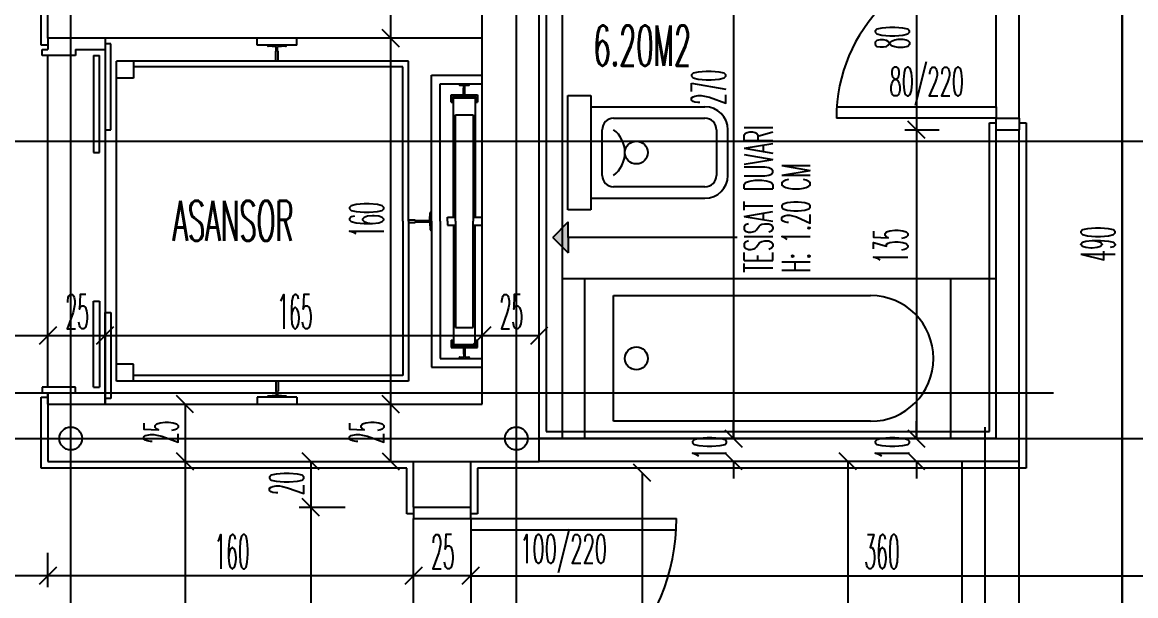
# Model space of a CAD drawing. Extents: x 78 to 306, y -397 to 18.
# Drawn here: x 275.8089 to 275.9063, y -396.5913 to -396.5412 of the extents above; entities that cross this region are included whole.
import ezdxf

# ---------------------------------------------------------------- set-up
doc = ezdxf.new("R2010")
doc.units = 0
doc.header["$LTSCALE"] = 0.5
doc.header["$MEASUREMENT"] = 0
for name, pattern in [('DASHDOT2', [0.5, 0.25, -0.125, 0, -0.125]), ('DASHED', [0.75, 0.5, -0.25]), ('DOT2', [0.125, 0, -0.125])]:
    doc.linetypes.add(name, pattern=pattern)
doc.layers.get('0').update_dxf_attribs({"linetype": 'CONTINUOUS'})
for name, color, linetype in [('AKS', 5, 'DASHDOT2'), ('ASHADE', 7, 'CONTINUOUS'), ('DUVAR', 6, 'CONTINUOUS'), ('IZDUSUM', 2, 'DOT2'), ('KAPI', 1, 'CONTINUOUS'), ('KOLON', 4, 'CONTINUOUS'), ('MERDIVEN', 3, 'CONTINUOUS'), ('OLCU', 31, 'CONTINUOUS'), ('SIVA', 7, 'CONTINUOUS'), ('TEFRIS', 11, 'CONTINUOUS')]:
    doc.layers.add(name, color=color, linetype=linetype)
doc.styles.add('OLCU', font='romans.shx', dxfattribs={"width": 0.6, "height": 0.125})
doc.styles.add('OLCUIC', font='ROMANS.SHX', dxfattribs={"width": 0.4, "height": 0.15})

msp = doc.modelspace()

# ---------------------------------------------------------------- hatches: boundary and pattern name
at = {"layer": 'KAPI', "ltscale": 1.4}
msp.add_hatch(color=256, dxfattribs=at).paths.add_polyline_path([(275.8566639848547, -396.5613381476023), (275.8566639848547, -396.5599802597344), (275.8566639848547, -396.5586223718665), (275.8553341579255, -396.5599802597344)])

# ---------------------------------------------------------------- linework, layer by layer
at = {"color": 0, "linetype": 'ByBlock'}
for p, q in [((275.840393941935, -396.5418098737721), (275.841893941935, -396.5433098737721)), ((275.841893941935, -396.5433098737721), (275.840393941935, -396.5418098737721)), ((275.887893941935, -396.5513098737721), (275.886393941935, -396.5498098737721)), ((275.886393941935, -396.5498098737721), (275.887893941935, -396.5513098737721)), ((275.810393941935, -396.5693098737721), (275.811893941935, -396.5678098737721)), ((275.811893941935, -396.5678098737721), (275.810393941935, -396.5693098737721)), ((275.816893941935, -396.5678098737721), (275.815393941935, -396.5693098737721)), ((275.815393941935, -396.5693098737721), (275.816893941935, -396.5678098737721)), ((275.849893941935, -396.5678098737721), (275.848393941935, -396.5693098737721)), ((275.848393941935, -396.5693098737721), (275.849893941935, -396.5678098737721)), ((275.853393941935, -396.5693098737721), (275.854893941935, -396.5678098737721)), ((275.823893941935, -396.5753098737721), (275.822393941935, -396.5738098737721)), ((275.840393941935, -396.5738098737721), (275.841893941935, -396.5753098737721)), ((275.841893941935, -396.5753098737721), (275.840393941935, -396.5738098737721)), ((275.870393941935, -396.5768098737721), (275.871893941935, -396.5783098737721)), ((275.870393941935, -396.5768098737721), (275.871893941935, -396.5783098737721)), ((275.870393941935, -396.5768098737721), (275.871893941935, -396.5783098737721)), ((275.886393941935, -396.5768098737721), (275.887893941935, -396.5783098737721)), ((275.886393941935, -396.5768098737721), (275.887893941935, -396.5783098737721)), ((275.886393941935, -396.5768098737721), (275.887893941935, -396.5783098737721)), ((275.823893941935, -396.5803098737721), (275.822393941935, -396.5788098737721)), ((275.822393941935, -396.5788098737721), (275.823893941935, -396.5803098737721)), ((275.834893941935, -396.5803098737721), (275.833393941935, -396.5788098737721)), ((275.840393941935, -396.5788098737721), (275.841893941935, -396.5803098737721)), ((275.871893941935, -396.5803098737721), (275.870393941935, -396.5788098737721)), ((275.871893941935, -396.5803098737721), (275.870393941935, -396.5788098737721)), ((275.881893941935, -396.5803098737721), (275.880393941935, -396.5788098737721)), ((275.887893941935, -396.5803098737721), (275.886393941935, -396.5788098737721)), ((275.887893941935, -396.5803098737721), (275.886393941935, -396.5788098737721)), ((275.863893941935, -396.5813098737721), (275.862393941935, -396.5798098737721)), ((275.834893941935, -396.5843098737721), (275.833393941935, -396.5828098737721)), ((275.833393941935, -396.5828098737721), (275.834893941935, -396.5843098737721)), ((275.810393941935, -396.5903098737721), (275.811893941935, -396.5888098737721)), ((275.811893941935, -396.5888098737721), (275.810393941935, -396.5903098737721)), ((275.842393941935, -396.5903098737721), (275.843893941935, -396.5888098737721)), ((275.843893941935, -396.5888098737721), (275.842393941935, -396.5903098737721)), ((275.848893941935, -396.5888098737721), (275.847393941935, -396.5903098737721)), ((275.847393941935, -396.5903098737721), (275.848893941935, -396.5888098737721))]:
    msp.add_line(p, q, dxfattribs=at)
at = {"layer": 'AKS'}
for p, q in [((275.8521439419353, -396.8395598737721), (275.8521439419353, -396.3515598737721)), ((275.8931439419353, -396.3515598737721), (275.8931439419353, -396.8395598737721)), ((275.8131439419353, -396.8355598737721), (275.8131439419353, -396.3555598737721)), ((275.8811439419353, -396.3555598737721), (275.8811439419353, -396.8355598737721)), ((275.8021439419353, -396.5515598737721), (276.0941439419353, -396.5515598737721)), ((275.8021439419353, -396.5775598737721), (276.0981439419346, -396.5775598737721))]:
    msp.add_line(p, q, dxfattribs=at)
at = {"layer": 'ASHADE'}
for centre in [(275.8131439419353, -396.5775598737721), (275.8521439419353, -396.5775598737721)]:
    msp.add_circle(centre, 0.0009999999999999432, dxfattribs=at)
at = {"layer": 'DUVAR'}
for p, q in [((275.8111439419353, -396.5425598737721), (275.8111439419353, -396.5375598737721)), ((275.8491439419353, -396.5425598737721), (275.8111439419353, -396.5425598737721)), ((275.8941439419351, -396.5775598737757), (275.894143941935, -396.5505598737757)), ((275.8941439419323, -396.5505598737757), (275.8961439419324, -396.5505598737757)), ((275.8961439419351, -396.5795598737758), (275.8961439419351, -396.5505598737757)), ((275.8941439419351, -396.5775598737757), (275.8541439419354, -396.5775598737757)), ((275.8431439419354, -396.5835598737751), (275.8431439419354, -396.5795598737751)), ((275.8481439419349, -396.5835598737754), (275.8481439419349, -396.5795598737752)), ((275.8961439419351, -396.5795598737758), (275.8541439419353, -396.5795598737753)), ((275.8431439419354, -396.5835598737751), (275.8481439419351, -396.5835598737754))]:
    msp.add_line(p, q, dxfattribs=at)
at = {"layer": 'IZDUSUM', "ltscale": 0.6}
for p, q in [((275.891143941935, -396.609559873776), (275.8911439419354, -396.5795598737757)), ((275.896143941935, -396.609559873776), (275.8961439419354, -396.5795598737758))]:
    msp.add_line(p, q, dxfattribs=at)
at = {"layer": 'KAPI', "ltscale": 1.4}
for p, q in [((275.894143941935, -396.5485598737721), (275.894143941935, -396.5355598737721)), ((275.8111439419352, -396.5730598737715), (275.8111439419352, -396.5440598737712)), ((275.8553341579255, -396.5599802597344), (275.8566639848547, -396.5586223718665)), ((275.8566639848547, -396.5599802597344), (275.8566639848547, -396.5586223718665)), ((275.8553341579255, -396.5599802597344), (275.8566639848547, -396.5613381476023)), ((275.8714620372062, -396.5599802597344), (275.8566639848547, -396.5599802597344)), ((275.8566639848547, -396.5599802597344), (275.8566639848547, -396.5613381476023)), ((275.8431439419357, -396.602559873775), (275.8431439419357, -396.5845598737752)), ((275.8481439419357, -396.5855598737749), (275.8481439419357, -396.602559873775))]:
    msp.add_line(p, q, dxfattribs=at)
at = {"layer": 'KAPI'}
for p, q in [((275.8961439419324, -396.5495598737756), (275.8961439419321, -396.5355598737757)), ((275.8801797018886, -396.5485598737762), (275.8941439419322, -396.5485598737756)), ((275.8941439419322, -396.5485598737756), (275.8941439419323, -396.5495598737756)), ((275.8941439419323, -396.5495598737756), (275.8801439419323, -396.5495598737759)), ((275.8941439419323, -396.5495598737756), (275.8961439419324, -396.5495598737756)), ((275.8941439419323, -396.5505598737757), (275.8941439419323, -396.5495598737756)), ((275.8961439419324, -396.5495598737756), (275.8961439419324, -396.5505598737757)), ((275.8431439419354, -396.5835598737751), (275.8431439419354, -396.5845598737752)), ((275.8481439419351, -396.5845598737754), (275.8481439419351, -396.5835598737754)), ((275.8431439419354, -396.5845598737752), (275.8481439419351, -396.5845598737754)), ((275.8431439419354, -396.5845598737752), (275.8481439419351, -396.5845598737754)), ((275.8431439419354, -396.5845598737752), (275.8481439419351, -396.5845598737754)), ((275.8481439419351, -396.5845598737754), (275.8481439419351, -396.5855598737755)), ((275.8481439419351, -396.5845598737754), (275.8661439419355, -396.5845598737752)), ((275.8481439419351, -396.5845598737754), (275.8481439419351, -396.5855598737755)), ((275.8481439419351, -396.5845598737754), (275.8481439419351, -396.5855598737755)), ((275.8481439419351, -396.5855598737755), (275.8661161426913, -396.5855598737749))]:
    msp.add_line(p, q, dxfattribs=at)
at = {"layer": 'KAPI', "ltscale": 1.5}
for p, q in [((275.8111439419355, -396.5425598737712), (275.8111439419355, -396.5435598737712)), ((275.8111439419352, -396.5425598737714), (275.8111439419352, -396.5435598737712)), ((275.8161439419355, -396.5425598737712), (275.8161439419355, -396.5435598737712)), ((275.8161439419355, -396.5430598737712), (275.8161439419355, -396.5505598737714)), ((275.8166439419355, -396.5430598737714), (275.8161439419355, -396.5430598737714)), ((275.8166439419355, -396.5505598737714), (275.8166439419355, -396.5430598737712)), ((275.8106439419352, -396.5440598737712), (275.8106439419352, -396.5435598737712)), ((275.8106439419352, -396.5435598737712), (275.8111439419352, -396.5435598737712)), ((275.8135458595455, -396.5440598737712), (275.8106439419352, -396.5440598737712)), ((275.8135458595455, -396.5435598737712), (275.8135458595455, -396.5440598737712)), ((275.8135458595455, -396.5435598737712), (275.8161439419355, -396.5435598737712)), ((275.8151439419356, -396.5440598737713), (275.8151439419356, -396.5525598737712)), ((275.8151439419356, -396.5440598737713), (275.8156439419355, -396.5440598737713)), ((275.8156439419355, -396.5525598737712), (275.8156439419355, -396.5440598737713)), ((275.8161439419355, -396.5505598737714), (275.8166439419355, -396.5505598737714)), ((275.8151439419356, -396.5525598737712), (275.8156439419355, -396.5525598737712)), ((275.8151439419356, -396.5730598737713), (275.8151439419356, -396.5655598737715)), ((275.8151439419356, -396.5655598737715), (275.8156439419355, -396.5655598737715)), ((275.8156439419355, -396.5655598737715), (275.8156439419355, -396.5730598737713)), ((275.8161439419355, -396.5740598737715), (275.8161439419355, -396.5665598737713)), ((275.8161439419355, -396.5665598737713), (275.8166439419356, -396.5665598737713)), ((275.8166439419356, -396.5665598737713), (275.8166439419356, -396.5740598737715)), ((275.8106439419352, -396.5730598737715), (275.8106439419352, -396.5735598737715)), ((275.8135458595456, -396.5730598737715), (275.8106439419352, -396.5730598737715)), ((275.8106439419352, -396.5735598737715), (275.8111439419352, -396.5735598737715)), ((275.8111439419355, -396.5745598737715), (275.8111439419355, -396.5735598737715)), ((275.8111439419352, -396.5735598737715), (275.8111439419352, -396.5745598737714)), ((275.8135458595455, -396.5735598737715), (275.8135458595456, -396.5730598737715)), ((275.8135458595455, -396.5735598737715), (275.8161439419355, -396.5735598737715)), ((275.8151439419356, -396.5730598737713), (275.8156439419355, -396.5730598737713)), ((275.8161439419355, -396.5745598737715), (275.8161439419355, -396.5735598737715)), ((275.8166439419356, -396.5740598737713), (275.8161439419355, -396.5740598737713))]:
    msp.add_line(p, q, dxfattribs=at)
at = {"layer": 'KAPI', "linetype": 'DASHED', "ltscale": 0.4}
msp.add_line((275.599143941935, -396.5735598737721), (276.018143941935, -396.5735598737723), dxfattribs=at)
at = {"layer": 'KAPI'}
for centre, radius, start, end in [((275.8941439419323, -396.5495598737756), 0.01399999999994179, 90.00000000113991, 180.0000000011399), ((275.8481439419357, -396.5845598737752), 0.01799999999988273, 269.9999999983715, 0)]:
    msp.add_arc(centre, radius, start, end, dxfattribs=at)
at = {"layer": 'KOLON'}
for p, q in [((275.8491439419353, -396.5745598737721), (275.8491439419353, -396.5375598737744)), ((275.8541439419349, -396.5795598737781), (275.8541439419362, -396.5375598737742)), ((275.8111439419353, -396.5745598737721), (275.8491439419353, -396.5745598737721)), ((275.8111439419353, -396.5745598737721), (275.8111439419353, -396.5795598737721)), ((275.8111439419353, -396.5795598737752), (275.8541439419349, -396.5795598737781))]:
    msp.add_line(p, q, dxfattribs=at)
at = {"layer": 'MERDIVEN', "linetype": 'ByBlock'}
msp.add_line((275.856143941935, -396.5375598737721), (275.856143941935, -396.5775598737721), dxfattribs=at)
at = {"layer": 'MERDIVEN'}
msp.add_line((275.8161439419352, -396.5425598737714), (275.8161439419352, -396.5745598737714), dxfattribs=at)
at = {"layer": 'OLCU', "ltscale": 1.4}
for p, q in [((275.905143941935, -396.6125598737721), (275.905143941935, -396.4235598737721)), ((275.905143941935, -396.5115598737721), (275.905143941935, -396.6095598737721)), ((275.905143941935, -396.5115598737721), (275.905143941935, -396.6095598737721)), ((275.871143941935, -396.5235598737721), (275.871143941935, -396.5775598737721)), ((275.887143941935, -396.5345598737721), (275.887143941935, -396.5505598737721)), ((275.841143941935, -396.5425598737721), (275.841143941935, -396.5375598737721)), ((275.841143941935, -396.5745598737721), (275.841143941935, -396.5425598737721)), ((275.886143941935, -396.5505598737721), (275.889143941935, -396.5505598737721)), ((275.887143941935, -396.5505598737721), (275.887143941935, -396.5775598737721)), ((275.749143941935, -396.5685598737721), (275.812143941935, -396.5685598737721)), ((275.761143941935, -396.5685598737721), (275.811143941935, -396.5685598737721)), ((275.811143941935, -396.5685598737721), (275.816143941935, -396.5685598737721)), ((275.816143941935, -396.5685598737721), (275.849143941935, -396.5685598737721)), ((275.849143941935, -396.5685598737721), (275.854143941935, -396.5685598737721)), ((275.823143941935, -396.5745598737721), (275.823143941935, -396.5795598737721)), ((275.841143941935, -396.5795598737721), (275.841143941935, -396.5745598737721)), ((275.871143941935, -396.5775598737721), (275.871143941935, -396.5760598737721)), ((275.871143941935, -396.5775598737721), (275.871143941935, -396.5760598737721)), ((275.887143941935, -396.5775598737721), (275.887143941935, -396.5760598737721)), ((275.887143941935, -396.5775598737721), (275.887143941935, -396.5760598737721)), ((275.823143941935, -396.5795598737721), (275.823143941935, -396.6095598737721)), ((275.834143941935, -396.5795598737721), (275.834143941935, -396.5835598737721)), ((275.871143941935, -396.5795598737721), (275.871143941935, -396.5810598737721)), ((275.871143941935, -396.5795598737721), (275.871143941935, -396.5810598737721)), ((275.881143941935, -396.5795598737721), (275.881143941935, -396.6095598737721)), ((275.887143941935, -396.5795598737721), (275.887143941935, -396.5810598737721)), ((275.887143941935, -396.5795598737721), (275.887143941935, -396.5810598737721)), ((275.863143941935, -396.5805598737721), (275.863143941935, -396.6135598737721)), ((275.833143941935, -396.5835598737721), (275.837143941935, -396.5835598737721)), ((275.834143941935, -396.5835598737721), (275.834143941935, -396.6035598737721)), ((275.811143941935, -396.5905598737721), (275.811143941935, -396.5875598737721)), ((275.811143941935, -396.5895598737721), (275.761143941935, -396.5895598737721)), ((275.843143941935, -396.5895598737721), (275.811143941935, -396.5895598737721)), ((275.848143941935, -396.5895598737721), (275.843143941935, -396.5895598737721)), ((275.848143941935, -396.5895598737721), (275.920143941935, -396.5895598737721))]:
    msp.add_line(p, q, dxfattribs=at)
at = {"layer": 'SIVA', "ltscale": 1.4}
for p, q in [((275.8105439419354, -396.5431598737721), (275.8105439419354, -396.5369598737721)), ((275.8547439419362, -396.5375598737721), (275.854743941935, -396.5769598737757)), ((275.8111439419355, -396.5431598737721), (275.8105439419354, -396.5431598737721)), ((275.893543941935, -396.5769598737757), (275.893543941935, -396.5499598737757)), ((275.893543941935, -396.5499598737757), (275.8941439419323, -396.5499598737757)), ((275.8961439419324, -396.5499598737757), (275.8967439419351, -396.5499598737757)), ((275.8967439419351, -396.5499598737757), (275.8967439419351, -396.5801598737758)), ((275.8105439419354, -396.5801598737751), (275.8105439419353, -396.5739598737721)), ((275.8105439419353, -396.5739598737721), (275.8111439419355, -396.5739598737721)), ((275.854743941935, -396.5769598737757), (275.893543941935, -396.5769598737757)), ((275.8425439419354, -396.5801598737773), (275.8105439419354, -396.5801598737751)), ((275.8425439419354, -396.5841598737751), (275.8425439419354, -396.5801598737773)), ((275.8541439419353, -396.5801598737753), (275.8487439419349, -396.5801598737753)), ((275.8487439419349, -396.5801598737753), (275.8487439419349, -396.5841598737754)), ((275.8967439419351, -396.5801598737758), (275.8541439419353, -396.5801598737753)), ((275.8431439419354, -396.5841598737751), (275.8425439419354, -396.5841598737751)), ((275.8487439419349, -396.5841598737754), (275.8481439419351, -396.5841598737754))]:
    msp.add_line(p, q, dxfattribs=at)
at = {"layer": 'TEFRIS', "ltscale": 1.5}
for p, q in [((275.8294595322644, -396.5431614737706), (275.8294595322644, -396.5425598737713)), ((275.8329155322644, -396.5431614737706), (275.8294595322644, -396.5431614737706)), ((275.8303747322645, -396.5432113937707), (275.8303747322645, -396.5431614737706)), ((275.8320003322645, -396.5431614737706), (275.8303747322645, -396.5431614737706)), ((275.8311011322645, -396.5433035537707), (275.8304259322644, -396.5432625937705)), ((275.8311267322645, -396.5436727334235), (275.8311267322645, -396.5433291537706)), ((275.8312483322643, -396.5436727334235), (275.8312483322643, -396.5433291537706)), ((275.8319491322644, -396.5432625937705), (275.8312739322645, -396.5433035537707)), ((275.8320003322645, -396.5432113937707), (275.8320003322645, -396.5431614737706)), ((275.8329155322644, -396.5431614737706), (275.8329155322644, -396.5425598737713)), ((275.8311011322645, -396.5436983334234), (275.8310851322643, -396.5436998864093)), ((275.8310851322643, -396.5445598737713), (275.8310851322643, -396.5436998864093)), ((275.8312899322644, -396.5436998864093), (275.8312739322645, -396.5436983334234)), ((275.8312899322644, -396.5445598737713), (275.8312899322644, -396.5436998864093)), ((275.8171439419356, -396.5725598737715), (275.8171439419356, -396.5445598737712)), ((275.8186439419355, -396.5445598737712), (275.8171439419356, -396.5445598737712)), ((275.8427036049831, -396.5445598737712), (275.8186439419355, -396.5445598737712)), ((275.8186439419355, -396.5445598737712), (275.8186439419355, -396.5460598737712)), ((275.8422036049831, -396.5450598737712), (275.8186439419355, -396.5450598737712)), ((275.8312899322644, -396.5445598737713), (275.8310851322643, -396.5445598737713)), ((275.8422036049831, -396.5585598737714), (275.8422036049831, -396.5450598737712)), ((275.8427036049833, -396.5585598737714), (275.8427036049831, -396.5445598737712)), ((275.8186439419355, -396.5460598737712), (275.8171439419356, -396.5460598737712)), ((275.8447036049831, -396.5585598737714), (275.8447036049831, -396.5457918737713)), ((275.8447036049831, -396.5457918737713), (275.8491439419352, -396.5457918737713)), ((275.8454716049832, -396.5585598737714), (275.8454716049832, -396.5465598737714)), ((275.8454716049832, -396.5465598737714), (275.8491439419352, -396.5465598737714)), ((275.8471356049831, -396.5465598737714), (275.8480316049831, -396.5465598737714)), ((275.8471356049831, -396.5466110737713), (275.8471356049831, -396.5465598737714)), ((275.8471996049832, -396.5466750737714), (275.8474812049831, -396.5466750737714)), ((275.8475260049831, -396.5469166361582), (275.8475452049832, -396.5469166361582)), ((275.8475260049831, -396.5474558737715), (275.8475260049831, -396.5469166361582)), ((275.8475452049832, -396.5469166361582), (275.8475452049832, -396.5467390737715)), ((275.847622004983, -396.5469166361582), (275.847622004983, -396.5467390737715)), ((275.847622004983, -396.5469166361582), (275.8476412049831, -396.5469166361582)), ((275.8476412049831, -396.5474558737715), (275.8476412049831, -396.5469166361582)), ((275.8476860049831, -396.5466750737714), (275.847967604983, -396.5466750737714)), ((275.8480316049831, -396.5466110737713), (275.8480316049831, -396.5465598737714)), ((275.8464316049831, -396.5481598737714), (275.8464316049831, -396.5475198737713)), ((275.8464316049831, -396.5475198737713), (275.8487356049831, -396.5475198737713)), ((275.8464316049831, -396.5481598737714), (275.8465596049831, -396.5481598737714)), ((275.8465596049831, -396.5481598737714), (275.8465596049831, -396.5476478737713)), ((275.8465596049831, -396.5476478737713), (275.8486076049832, -396.5476478737713)), ((275.8466236049832, -396.5581996493697), (275.8466236049832, -396.5477758737715)), ((275.8466236049832, -396.5477758737715), (275.848543604983, -396.5477758737715)), ((275.8475260049831, -396.5474558737715), (275.8476412049831, -396.5474558737715)), ((275.848543604983, -396.5477758737715), (275.848543604983, -396.5581996493697)), ((275.8486076049832, -396.5476478737713), (275.8486076049832, -396.5481598737714)), ((275.8486076049832, -396.5481598737714), (275.8487356049831, -396.5481598737714)), ((275.8487356049831, -396.5475198737713), (275.8487356049831, -396.5481598737714)), ((275.846815604983, -396.5492556493695), (275.8483516049832, -396.5492556493695)), ((275.846815604983, -396.5585598737714), (275.846815604983, -396.5492556493695)), ((275.8483516049832, -396.5492556493695), (275.8483516049832, -396.5585598737714)), ((275.8445615249825, -396.5584734737716), (275.8446024849824, -396.5577982737715)), ((275.8446536849825, -396.5577470737716), (275.8447036049826, -396.5577470737716)), ((275.8447036049826, -396.5585598737714), (275.8447036049826, -396.5577470737716)), ((275.8422036049831, -396.5585598737714), (275.8422036049831, -396.5720598737713)), ((275.8427036049834, -396.5584574737717), (275.8432716519976, -396.5584574737717)), ((275.8427036049833, -396.5585598737714), (275.8427036049831, -396.5725598737712)), ((275.8427036049834, -396.558662273771), (275.8432716519976, -396.558662273771)), ((275.8432732049833, -396.5584734737716), (275.8432716519976, -396.5584574737717)), ((275.8432732049833, -396.5586462737712), (275.8432716519976, -396.558662273771)), ((275.8432988049835, -396.5584990737715), (275.8445359249822, -396.5584990737715)), ((275.8432988049835, -396.5586206737712), (275.8445359249822, -396.5586206737713)), ((275.8445615249825, -396.5586462737712), (275.8446024849824, -396.5593214737713)), ((275.8447036049831, -396.5585598737714), (275.8447036049831, -396.5713278737715)), ((275.8447036049826, -396.5585598737714), (275.8447036049826, -396.5593726737711)), ((275.8454716049832, -396.5585598737714), (275.8454716049832, -396.5705598737713)), ((275.846111604983, -396.5581996493697), (275.846815604983, -396.5581996493697)), ((275.846111604983, -396.5585598737714), (275.846111604983, -396.5581996493697)), ((275.846111604983, -396.5585598737714), (275.846111604983, -396.5589200981731)), ((275.846111604983, -396.5589200981731), (275.846815604983, -396.5589200981731)), ((275.8466236049832, -396.5589200981731), (275.8466236049832, -396.5693438737712)), ((275.846815604983, -396.5585598737714), (275.846815604983, -396.5678640981732)), ((275.8483516049832, -396.5581996493697), (275.8490556049832, -396.5581996493697)), ((275.8483516049832, -396.5678640981732), (275.8483516049832, -396.5585598737714)), ((275.8483516049832, -396.5589200981731), (275.8490556049832, -396.5589200981731)), ((275.848543604983, -396.5693438737712), (275.848543604983, -396.5589200981731)), ((275.8446536849825, -396.5593726737711), (275.8447036049826, -396.5593726737711)), ((275.846815604983, -396.5678640981732), (275.8483516049832, -396.5678640981732)), ((275.8464316049831, -396.5689598737713), (275.8464316049831, -396.5695998737715)), ((275.8464316049831, -396.5689598737713), (275.8465596049831, -396.5689598737713)), ((275.8464316049831, -396.5695998737715), (275.8487356049831, -396.5695998737715)), ((275.8465596049831, -396.5689598737713), (275.8465596049831, -396.5694718737715)), ((275.8465596049831, -396.5694718737715), (275.8486076049832, -396.5694718737715)), ((275.8466236049832, -396.5693438737712), (275.848543604983, -396.5693438737712)), ((275.8475260049831, -396.5696638737713), (275.8476412049831, -396.5696638737713)), ((275.8475260049831, -396.5696638737713), (275.8475260049831, -396.5702031113846)), ((275.8476412049831, -396.5696638737713), (275.8476412049831, -396.5702031113846)), ((275.8486076049832, -396.5694718737715), (275.8486076049832, -396.5689598737713)), ((275.8486076049832, -396.5689598737713), (275.8487356049831, -396.5689598737713)), ((275.8487356049831, -396.5695998737715), (275.8487356049831, -396.5689598737713)), ((275.8454716049832, -396.5705598737713), (275.8491439419352, -396.5705598737713)), ((275.8471356049831, -396.5705086737715), (275.8471356049831, -396.5705598737713)), ((275.8471356049831, -396.5705598737713), (275.8480316049831, -396.5705598737713)), ((275.8471996049832, -396.5704446737714), (275.8474812049831, -396.5704446737714)), ((275.8475260049831, -396.5702031113846), (275.8475452049832, -396.5702031113846)), ((275.8475452049832, -396.5702031113846), (275.8475452049832, -396.5703806737712)), ((275.847622004983, -396.5702031113846), (275.847622004983, -396.5703806737712)), ((275.847622004983, -396.5702031113846), (275.8476412049831, -396.5702031113846)), ((275.8476860049831, -396.5704446737714), (275.847967604983, -396.5704446737714)), ((275.8480316049831, -396.5705086737715), (275.8480316049831, -396.5705598737713)), ((275.8186439419355, -396.5710598737715), (275.8171439419356, -396.5710598737715)), ((275.8186439419355, -396.5725598737715), (275.8186439419355, -396.5710598737715)), ((275.8447036049831, -396.5713278737715), (275.8491439419352, -396.5713278737715)), ((275.8186439419355, -396.5725598737715), (275.8171439419356, -396.5725598737715)), ((275.8422036049831, -396.5720598737713), (275.8186439419355, -396.5720598737715)), ((275.8427036049831, -396.5725598737712), (275.8186439419355, -396.5725598737715)), ((275.8312899322644, -396.5725598737714), (275.8310851322643, -396.5725598737714)), ((275.8310851322643, -396.5725598737714), (275.8310851322643, -396.5734198611333)), ((275.8312899322644, -396.5725598737714), (275.8312899322644, -396.5734198611333)), ((275.8311011322645, -396.5734214141193), (275.8310851322643, -396.5734198611333)), ((275.8311267322645, -396.5734470141192), (275.8311267322645, -396.5737905937721)), ((275.8312483322643, -396.5734470141192), (275.8312483322643, -396.5737905937721)), ((275.8312899322644, -396.5734198611333), (275.8312739322645, -396.5734214141193)), ((275.8329155322644, -396.5739582737721), (275.8294595322644, -396.5739582737721)), ((275.8294595322644, -396.5739582737721), (275.8294595322644, -396.5745598737714)), ((275.8303747322645, -396.5739083537721), (275.8303747322645, -396.5739582737721)), ((275.8320003322645, -396.5739582737721), (275.8303747322645, -396.5739582737721)), ((275.8311011322645, -396.573816193772), (275.8304259322644, -396.5738571537722)), ((275.8319491322644, -396.5738571537722), (275.8312739322645, -396.573816193772)), ((275.8320003322645, -396.5739083537721), (275.8320003322645, -396.5739582737721)), ((275.8329155322644, -396.5739582737721), (275.8329155322644, -396.5745598737714))]:
    msp.add_line(p, q, dxfattribs=at)
at = {"layer": 'TEFRIS'}
for p, q in [((275.8566439419336, -396.5575598737705), (275.8566439419336, -396.5475598737705)), ((275.8566439419336, -396.5475598737705), (275.8586439419337, -396.5475598737705)), ((275.8586439419337, -396.5475598737705), (275.8586439419337, -396.5575598737705)), ((275.8586439419337, -396.5485598737702), (275.8686439419337, -396.5485598737702)), ((275.8606439419338, -396.5495598737702), (275.8686439419337, -396.5495598737702)), ((275.8596439419338, -396.5545598737703), (275.8596439419338, -396.5505598737703)), ((275.8696439419338, -396.5505598737703), (275.8696439419338, -396.5545598737703)), ((275.8706439419338, -396.5545598737703), (275.8706439419338, -396.5505598737703)), ((275.8686439419337, -396.5555598737703), (275.8606439419338, -396.5555598737703)), ((275.8586439419337, -396.5565598737704), (275.8686439419337, -396.5565598737704)), ((275.8586439419337, -396.5575598737705), (275.8566439419336, -396.5575598737705)), ((275.856143941935, -396.5635598737688), (275.8941439419351, -396.563559873769)), ((275.858143941935, -396.5775598737721), (275.858143941935, -396.5635598737688)), ((275.890143941935, -396.563559873769), (275.890143941935, -396.5775598737721)), ((275.8606439419344, -396.5650598737687), (275.8831439419341, -396.5650598737687)), ((275.8606439419344, -396.5760598737688), (275.8606439419344, -396.5650598737687)), ((275.8831439419341, -396.5760598737688), (275.8606439419344, -396.5760598737688))]:
    msp.add_line(p, q, dxfattribs=at)
for centre, radius in [((275.8626439419328, -396.5525598737705), 0.0009999999999990906), ((275.8626439419334, -396.5705598737686), 0.0009999999999999432)]:
    msp.add_circle(centre, radius, dxfattribs=at)
at = {"layer": 'TEFRIS', "ltscale": 1.5}
for centre, radius, start, end in [((275.8304259322641, -396.5432113937707), 5.120000000000002e-05, 180, 270), ((275.8311011322642, -396.5433291537706), 2.560000000000001e-05, 0, 90), ((275.8312739322643, -396.5433291537706), 2.560000000000001e-05, 90, 180), ((275.8319491322641, -396.5432113937707), 5.120000000000002e-05, 270, 0), ((275.8311011322642, -396.5436727334235), 2.560000000000001e-05, 270, 0), ((275.8312739322642, -396.5436727334235), 2.560000000000001e-05, 180, 270), ((275.8471996049829, -396.5466110737713), 6.400000000000002e-05, 180, 270), ((275.8474812049828, -396.5467390737715), 6.400000000000002e-05, 0, 90), ((275.8476860049828, -396.5467390737715), 6.400000000000002e-05, 90, 180), ((275.8479676049827, -396.5466110737713), 6.400000000000002e-05, 270, 0), ((275.8446536849822, -396.5577982737715), 5.120000000000002e-05, 90, 180), ((275.8432988049832, -396.5584734737716), 2.560000000000001e-05, 180, 270), ((275.8432988049832, -396.5586462737712), 2.560000000000001e-05, 90, 180), ((275.8445359249822, -396.5584734737716), 2.560000000000001e-05, 270, 0), ((275.8445359249822, -396.5586462737712), 2.560000000000001e-05, 0, 90), ((275.8446536849822, -396.5593214737713), 5.120000000000002e-05, 180, 270), ((275.8471996049829, -396.5705086737715), 6.400000000000002e-05, 90, 180), ((275.8474812049828, -396.5703806737712), 6.400000000000002e-05, 270, 0), ((275.8476860049828, -396.5703806737712), 6.400000000000002e-05, 180, 270), ((275.8479676049827, -396.5705086737715), 6.400000000000002e-05, 0, 90), ((275.8311011322642, -396.5734470141192), 2.560000000000001e-05, 0, 90), ((275.8312739322642, -396.5734470141192), 2.560000000000001e-05, 90, 180), ((275.8304259322641, -396.5739083537721), 5.120000000000002e-05, 90, 180), ((275.8311011322642, -396.5737905937721), 2.560000000000001e-05, 270, 0), ((275.8312739322643, -396.5737905937721), 2.560000000000001e-05, 180, 270), ((275.8319491322641, -396.5739083537721), 5.120000000000002e-05, 0, 90)]:
    msp.add_arc(centre, radius, start, end, dxfattribs=at)
at = {"layer": 'TEFRIS'}
for centre, radius, start, end in [((275.8686439419328, -396.5505598737703), 0.002, 0, 90), ((275.8606439419329, -396.5505598737703), 0.001, 90, 180), ((275.8686439419328, -396.5505598737703), 0.001, 0, 90), ((275.8591439419327, -396.5525598737705), 0.002499999999999375, 306.8698976460394, 53.13010235396057), ((275.8606439419329, -396.5545598737703), 0.001, 180, 270), ((275.8686439419328, -396.5545598737703), 0.001, 270, 0), ((275.8686439419328, -396.5545598737703), 0.002, 270, 0), ((275.8831439419332, -396.5705598737686), 0.005500000000000025, 270, 90)]:
    msp.add_arc(centre, radius, start, end, dxfattribs=at)

# ---------------------------------------------------------------- texts
at = {"layer": 'KAPI', "style": 'OLCU', "width": 0.5}
for s, height, rotation, p in [('80/220', 0.002499999999999999, 1.791288396601882e-09, (275.8847851304712, -396.5476040274229)), ('TESISAT DUVARI', 0.0025, 89.99999999820871, (275.8745869548115, -396.5630659017135)), ('H: 1.20 CM', 0.0025, 89.99999999820871, (275.8778588872792, -396.5630659017135)), ('100/220', 0.002499999999999999, 1.791288396601882e-09, (275.8524688359034, -396.5884629670704))]:
    msp.add_text(s, height=height, rotation=rotation, dxfattribs=at).set_placement(p)
at = {"layer": 'MERDIVEN', "linetype": 'ByBlock', "style": 'OLCU', "width": 0.5}
for s, p in [('6.20M2', (275.8588899802101, -396.5449640132784)), ('ASANSOR', (275.8220569817745, -396.5602770703842))]:
    msp.add_text(s, height=0.0035, dxfattribs=at).set_placement(p)
at = {"layer": 'OLCU', "style": 'OLCUIC', "width": 0.4}
for s, p in [('80', (275.886543941935, -396.5435313023435)), ('270', (275.8704686808741, -396.548399817298)), ('160', (275.840543941935, -396.5599884452006)), ('135', (275.8864034578914, -396.5622752481821)), ('490', (275.904543941935, -396.5621027309149)), ('490', (275.904543941935, -396.5621027309149)), ('25', (275.822543941935, -396.5780313023435)), ('25', (275.840543941935, -396.5780313023435)), ('10', (275.870543941935, -396.5794170166292)), ('10', (275.870543941935, -396.5794170166292)), ('10', (275.886543941935, -396.5794170166292)), ('10', (275.886543941935, -396.5794170166292)), ('20', (275.833543941935, -396.5825313023435))]:
    msp.add_text(s, height=0.003, rotation=90, dxfattribs=at).set_placement(p)
for s, p in [('25', (275.8126725133636, -396.5679598737721)), ('165', (275.8312153705065, -396.5679598737721)), ('25', (275.8506725133636, -396.5679598737721)), ('160', (275.8257153705064, -396.5889598737721)), ('25', (275.8446725133636, -396.5889598737721)), ('360', (275.8826010847922, -396.5889598737721))]:
    msp.add_text(s, height=0.003, dxfattribs=at).set_placement(p)

doc.saveas('drawing.dxf')
